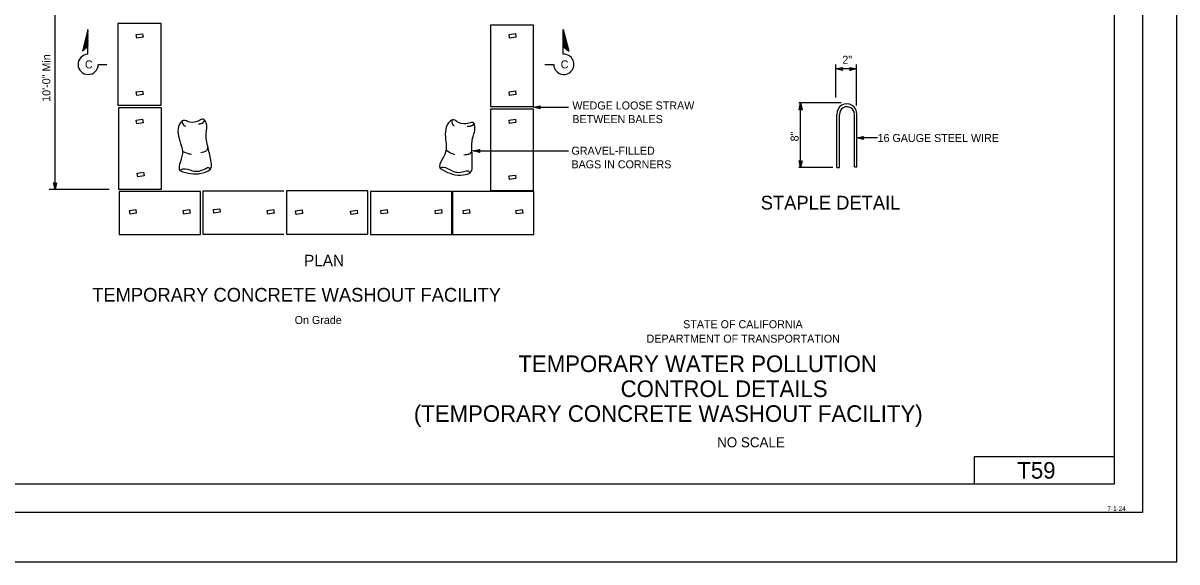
# Model space of a CAD drawing. Extents: x -894 to 866, y -472 to 714.
# Drawn here: x -143 to 866, y -472 to -2 of the extents above; entities that cross this region are included whole.
import ezdxf

# ---------------------------------------------------------------- set-up
doc = ezdxf.new("R2010")
doc.units = 0
for name, color, linetype in [('border_INSIDE-BORDER-anno', 7, 'Continuous'), ('border_PLOTTING-ELEMENTS', 7, 'Continuous'), ('border_rw_22x34_Cut_Lines', 7, 'Continuous'), ('border_SHEET', 7, 'Continuous'), ('border_WITHIN-BORDER-anno', 7, 'Continuous'), ('pp_PRESENTATION', 7, 'Continuous'), ('temp_CONSTRUCTION', 7, 'Continuous'), ('temp_CONSTRUCTION-anno', 7, 'Continuous')]:
    doc.layers.add(name, color=color, linetype=linetype)

msp = doc.modelspace()

# ---------------------------------------------------------------- linework, layer by layer
at = {"layer": 'border_PLOTTING-ELEMENTS'}
for points in [[(-894, -472.4), (866, -472.4), (866, 713.6), (-894, 713.6)], [(-864, 670.6), (836, 670.6), (836, -429.4), (-864, -429.4)]]:
    msp.add_lwpolyline(points, close=True, dxfattribs=at)
at = {"layer": 'border_rw_22x34_Cut_Lines'}
msp.add_lwpolyline([(-864, 670.6), (836, 670.6), (836, -429.4), (-864, -429.4)], close=True, dxfattribs=at)
at = {"layer": 'border_SHEET'}
for p, q in [((811, 645.6), (811, -404.4)), ((688.9, -404.4), (688.9, -380.4)), ((688.9, -380.4), (810.9, -380.4)), ((811, -404.4), (-814, -404.4))]:
    msp.add_line(p, q, dxfattribs=at)
at = {"layer": 'pp_PRESENTATION'}
for p, q in [((-86.3, -7.3), (-91.1, -26.2)), ((-86.3, -8.8), (-90.6, -25.8)), ((-86.3, -28.9), (-86.3, -7.3)), ((329.4, -7.3), (334.2, -26.2)), ((329.4, -29), (329.4, -7.3)), ((329.4, -8.9), (333.7, -25.8)), ((-86.3, -10.4), (-90.1, -25.4)), ((-86.3, -12), (-89.6, -25)), ((-86.3, -13.5), (-89.1, -24.6)), ((-86.3, -15.1), (-88.6, -24.2)), ((-86.3, -16.6), (-88.1, -23.8)), ((-86.3, -18.2), (-87.6, -23.4)), ((-86.3, -19.7), (-87.1, -23)), ((329.4, -10.4), (333.2, -25.4)), ((329.4, -12), (332.7, -25)), ((329.4, -13.5), (332.2, -24.6)), ((329.4, -15.1), (331.7, -24.2)), ((329.4, -16.6), (331.2, -23.8)), ((329.4, -18.2), (330.7, -23.4)), ((329.4, -19.7), (330.2, -23)), ((-86.3, -22.3), (-91.1, -26.2)), ((-86.3, -21.3), (-86.6, -22.6)), ((329.4, -21.3), (329.7, -22.6)), ((329.4, -22.3), (334.2, -26.2)), ((-77.2, -37.8), (-69.9, -37.8)), ((313.2, -37.8), (321.1, -37.8))]:
    msp.add_line(p, q, dxfattribs=at)
for centre, start, end in [((-86.1, -37.8), 91.113, 359.9585), ((329.9, -37.8), 180.1055, 93.4975)]:
    msp.add_arc(centre, 8.83, start, end, dxfattribs=at)
at = {"layer": 'temp_CONSTRUCTION'}
for p, q in [((568.5, -127.8), (568.5, -81.4)), ((570.9, -127.8), (570.9, -81.5)), ((583.9, -127.4), (583.9, -81.7)), ((586, -127.4), (586, -81.6)), ((568.5, -127.8), (570.9, -127.8)), ((583.9, -127.4), (586, -127.4))]:
    msp.add_line(p, q, dxfattribs=at)
for points in [[(-22.4, -73.3), (-22.4, -2.2), (-60.1, -2.2), (-60.1, -73.3)], [(303.3, -74.5), (303.3, -3.4), (265.7, -3.4), (265.7, -74.5)], [(-44, -11.8), (-38.5, -11), (-38, -14), (-43.6, -14.9)], [(281.9, -11.7), (287.5, -10.9), (287.9, -14), (282.4, -14.8)], [(-44, -61.9), (-38.5, -61.1), (-38, -64.2), (-43.6, -65)], [(281.9, -61.8), (287.5, -61), (287.9, -64.1), (282.4, -64.9)], [(-22, -146.8), (-22, -75.7), (-59.7, -75.7), (-59.7, -146.8)], [(303.3, -147.9), (303.3, -76.8), (265.7, -76.8), (265.7, -147.9)], [(-44, -86.5), (-38.5, -85.7), (-38, -88.8), (-43.6, -89.6)], [(281.9, -86.4), (287.5, -85.6), (287.9, -88.7), (282.4, -89.5)], [(-43.2, -132.9), (-37.6, -132.1), (-37.1, -135.2), (-42.7, -136)], [(281.9, -135.3), (287.5, -134.5), (287.9, -137.5), (282.4, -138.4)], [(-59.1, -186.5), (12, -186.5), (12, -148.9), (-59.1, -148.9)], [(87.3, -186.1), (158.4, -186.1), (158.4, -148.4), (87.3, -148.4)], [(160.8, -186.5), (231.9, -186.5), (231.9, -148.8), (160.8, -148.8)], [(232.6, -186.5), (303.7, -186.5), (303.7, -148.8), (232.6, -148.8)], [(-50, -165.5), (-44.4, -164.7), (-44, -167.8), (-49.5, -168.6)], [(-2.9, -165.5), (2.6, -164.7), (3.1, -167.8), (-2.5, -168.6)], [(23.4, -164.7), (28.9, -163.9), (29.4, -167), (23.8, -167.8)], [(70.5, -165.5), (76.1, -164.7), (76.5, -167.8), (70.9, -168.6)], [(95.3, -165.8), (100.9, -165), (101.3, -168.1), (95.8, -168.9)], [(143.4, -165.9), (149, -165.1), (149.4, -168.2), (143.9, -169)], [(169.7, -165.4), (175.3, -164.6), (175.7, -167.7), (170.2, -168.5)], [(217.2, -165.4), (222.8, -164.6), (223.2, -167.7), (217.6, -168.5)], [(241.7, -165.4), (247.2, -164.6), (247.7, -167.7), (242.1, -168.5)], [(288, -165.4), (293.5, -164.6), (294, -167.7), (288.4, -168.5)]]:
    msp.add_lwpolyline(points, close=True, dxfattribs=at)
msp.add_lwpolyline([(85.1, -148.5), (14.3, -148.5), (14.3, -186.2), (85.1, -186.2)], dxfattribs=at)
for centre, major_axis in [((577.3, -81.1), (0, -8.79)), ((577.4, -81.3), (0, -6.51))]:
    msp.add_ellipse(centre, major_axis=major_axis, ratio=0.999991, start_param=1.510257, end_param=4.748244, dxfattribs=at)
for points in [[(0.8, -87.6), (-3.1, -86.8), (-6.2, -90.1), (-5.3, -106.8), (-3.7, -113.6), (-5.5, -122.8), (-5.8, -130.4), (-3.3, -131.6), (15.2, -132.3), (21.2, -128.5), (21.2, -121.5), (18.5, -109.6), (17, -99.1), (16.9, -88.5), (14.8, -85.8), (11.3, -86.8), (2.7, -88.3), (0.4, -87.4)], [(-4.2, -87.3), (-2.3, -91.1), (-1, -91.9)], [(15.8, -86.1), (13.5, -89.3), (10.4, -90.1)], [(236.5, -87.7), (232.7, -86.2), (229.1, -88.8), (226.7, -105.4), (226.9, -112.4), (223.4, -121), (221.6, -128.4), (223.8, -130), (241.9, -134.4), (248.5, -131.8), (249.8, -125), (249.5, -112.7), (250.1, -102.2), (252, -91.7), (250.5, -88.7), (246.9, -89.1), (238.2, -88.8), (236.1, -87.5)], [(231.7, -86.4), (232.8, -90.5), (233.9, -91.6)], [(251.5, -89.2), (248.6, -91.9), (245.4, -92)], [(18.6, -109.4), (16.4, -113.8), (14.7, -114.4), (12.3, -115.1)], [(-3.9, -113.6), (2, -115.8), (4.3, -116.1)], [(226.8, -112.4), (232.1, -115.6), (234.3, -116.4)], [(249.6, -112.6), (246.6, -116.5), (244.8, -116.7), (242.4, -117)], [(-5.9, -130.4), (-3.3, -129.1), (5, -130.7), (10.9, -131), (17.3, -128.4), (19, -127.9), (20.6, -129.8)], [(221.5, -128.4), (224.3, -127.6), (232.2, -130.8), (237.8, -132.2), (244.6, -130.9), (246.4, -130.8), (247.6, -133)]]:
    msp.add_spline(points, degree=3, dxfattribs=at)
at = {"layer": 'temp_CONSTRUCTION-anno'}
for p, q in [((-115, -147.1), (-115, 69)), ((567.7, -66.7), (567.7, -38)), ((585.8, -73.6), (585.8, -38)), ((585.8, -41.7), (567.7, -41.7)), ((567.7, -41.7), (567.7, -41.7)), ((573.5, -40.4), (573.5, -40.4)), ((573.5, -43), (573.5, -43)), ((580, -40.4), (580, -40.4)), ((580, -43), (580, -43)), ((585.8, -41.7), (585.8, -41.7)), ((303.3, -75.2), (334, -75.2)), ((303.3, -75.2), (303.3, -75.2)), ((309.2, -73.9), (309.2, -73.9)), ((309.2, -76.5), (309.2, -76.5)), ((572.4, -71.5), (535.4, -71.5)), ((535.6, -77.4), (535.6, -77.4)), ((536.9, -128), (536.9, -71.5)), ((536.9, -71.5), (536.9, -71.5)), ((538.2, -77.4), (538.2, -77.4)), ((591.9, -100.7), (591.9, -100.7)), ((604, -102), (586, -102)), ((586, -102), (586, -102)), ((591.9, -103.3), (591.9, -103.3)), ((250.5, -113.4), (334, -113.4)), ((250.5, -113.4), (250.5, -113.4)), ((256.4, -112.1), (256.4, -112.1)), ((256.4, -114.7), (256.4, -114.7)), ((565.1, -128), (535.4, -128)), ((535.6, -122.1), (535.6, -122.1)), ((536.9, -128), (536.9, -128)), ((538.2, -122.1), (538.2, -122.1)), ((-116.3, -141.2), (-116.3, -141.2)), ((-113.7, -141.2), (-113.7, -141.2)), ((-67.7, -147.1), (-120.2, -147.1)), ((-115, -147.1), (-115, -147.1))]:
    msp.add_line(p, q, dxfattribs=at)
for points in [[(573.5, -43), (567.7, -41.7), (573.5, -40.4), (573.3, -40.8), (569, -41.7), (573.3, -42.7), (573.1, -42.3), (570.4, -41.7), (573.1, -41.1), (572.9, -41.5), (571.7, -41.7), (572.9, -42), (572.7, -41.7), (573.5, -40.4), (572.7, -41.7)], [(580, -40.4), (585.8, -41.7), (580, -43), (580.2, -42.7), (584.5, -41.7), (580.2, -40.8), (580.4, -41.1), (583.1, -41.7), (580.4, -42.3), (580.6, -42), (581.8, -41.7), (580.6, -41.4), (580.7, -41.7), (580, -43), (580.7, -41.7)], [(309.2, -76.5), (303.3, -75.2), (309.2, -73.9), (309, -74.2), (304.7, -75.2), (309, -76.1), (308.8, -75.8), (306, -75.2), (308.8, -74.6), (308.6, -74.9), (307.4, -75.2), (308.6, -75.4), (308.4, -75.2), (309.2, -73.9), (308.4, -75.2)], [(535.6, -77.4), (536.9, -71.5), (538.2, -77.4), (537.8, -77.2), (536.9, -72.9), (535.9, -77.2), (536.2, -77), (536.9, -74.2), (537.5, -77), (537.1, -76.8), (536.9, -75.6), (536.6, -76.8), (536.9, -76.6), (538.2, -77.4), (536.9, -76.6)], [(591.9, -103.3), (586, -102), (591.9, -100.7), (591.7, -101.1), (587.4, -102), (591.7, -103), (591.5, -102.6), (588.7, -102), (591.5, -101.4), (591.3, -101.8), (590.1, -102), (591.3, -102.3), (591.1, -102), (591.9, -100.7), (591.1, -102)], [(256.4, -114.7), (250.5, -113.4), (256.4, -112.1), (256.1, -112.5), (251.8, -113.4), (256.1, -114.4), (255.9, -114), (253.2, -113.4), (255.9, -112.8), (255.7, -113.1), (254.5, -113.4), (255.7, -113.7), (255.6, -113.4), (256.4, -112.1), (255.6, -113.4)], [(538.2, -122.1), (536.9, -128), (535.6, -122.1), (535.9, -122.3), (536.9, -126.6), (537.8, -122.3), (537.5, -122.5), (536.9, -125.3), (536.3, -122.5), (536.6, -122.8), (536.9, -123.9), (537.1, -122.7), (536.9, -122.9), (535.6, -122.1), (536.9, -122.9)], [(-113.7, -141.2), (-115, -147.1), (-116.3, -141.2), (-116, -141.4), (-115, -145.7), (-114.1, -141.4), (-114.4, -141.7), (-115, -144.4), (-115.6, -141.7), (-115.3, -141.9), (-115, -143.1), (-114.8, -141.9), (-115, -142), (-116.3, -141.2), (-115, -142)]]:
    msp.add_lwpolyline(points, close=True, dxfattribs=at)

# ---------------------------------------------------------------- texts
at = {"layer": 'border_INSIDE-BORDER-anno'}
for s, height, p in [('STATE OF CALIFORNIA', 7, (434.2, -268.3)), ('DEPARTMENT OF TRANSPORTATION', 7, (402.2, -280.9)), ('TEMPORARY WATER POLLUTION', 14.5, (290.1, -306.6)), ('CONTROL DETAILS', 14.5, (379.5, -328.4)), ('(TEMPORARY CONCRETE WASHOUT FACILITY)', 14.5, (198.7, -350.1)), ('NO SCALE', 8.75, (463.9, -372.3))]:
    msp.add_text(s, height=height, dxfattribs=at).set_placement(p)
at = {"layer": 'border_WITHIN-BORDER-anno'}
for s, height, p in [('T59', 14.5, (726.4, -399.7)), ('7-1-24', 4, (805.2, -427.9))]:
    msp.add_text(s, height=height, dxfattribs=at).set_placement(p)
at = {"layer": 'pp_PRESENTATION'}
for p in [(-88.9, -41.3), (327.1, -41.3)]:
    msp.add_text('C', height=7, dxfattribs=at).set_placement(p)
at = {"layer": 'temp_CONSTRUCTION-anno'}
for s, p in [('10\'-0" Min', (-119.2, -70.5)), ('8"', (535.1, -105.1))]:
    msp.add_text(s, height=7, rotation=90, dxfattribs=at).set_placement(p)
for s, height, p in [('2"', 7, (573.4, -37.3)), ('WEDGE LOOSE STRAW', 7, (337.3, -77.2)), ('BETWEEN BALES', 7, (337.3, -89.1)), (' 16 GAUGE STEEL WIRE', 7, (601.6, -105.6)), ('GRAVEL-FILLED', 7, (336.5, -116.7)), ('BAGS IN CORNERS', 7, (336.5, -128.6)), ('STAPLE DETAIL', 12, (502, -164.6)), ('PLAN', 10, (102.7, -214.1)), ('TEMPORARY CONCRETE WASHOUT FACILITY', 12, (-82.6, -245.1)), ('On Grade', 7, (94.5, -264.6))]:
    msp.add_text(s, height=height, dxfattribs=at).set_placement(p)

doc.saveas('drawing.dxf')
